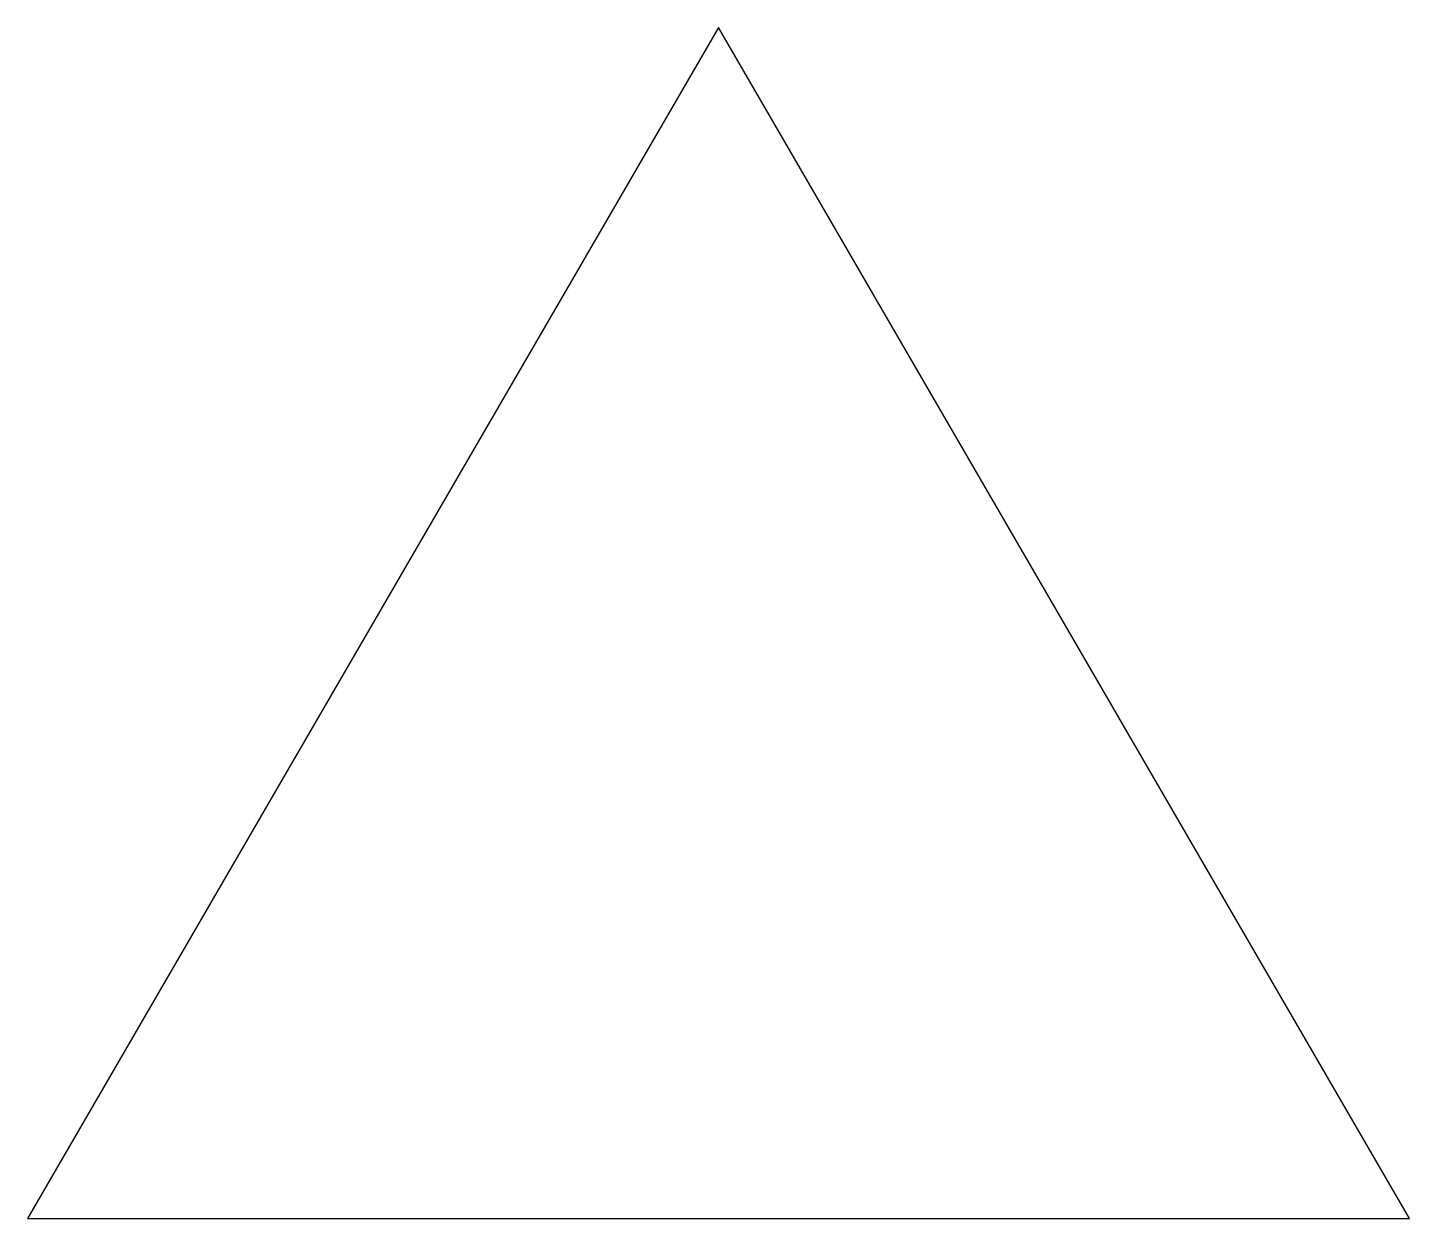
# Model space of a CAD drawing. Header units: millimetres. Extents: x -87 to 87, y -50 to 100.
import ezdxf

# ---------------------------------------------------------------- set-up
doc = ezdxf.new("R2010")
doc.units = ezdxf.units.MM

msp = doc.modelspace()

# ---------------------------------------------------------------- linework, layer by layer
msp.add_lwpolyline([(0, 100), (-87, -50), (87, -50)], close=True)

doc.saveas('drawing.dxf')
